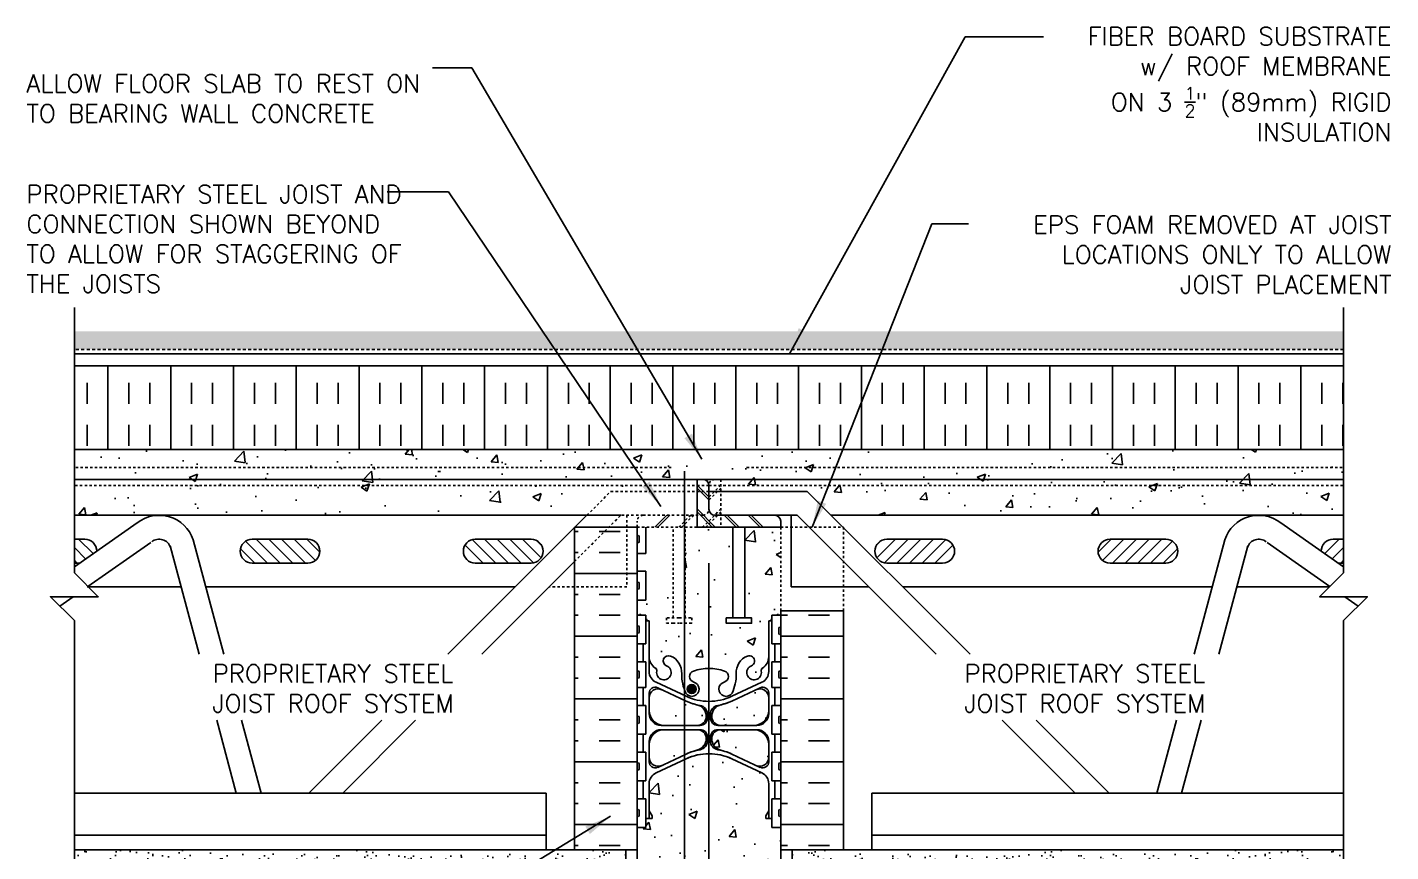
# Model space of a CAD drawing. Header units: inches. Extents: x 99.6 to 156.6, y 144 to 215.
# Drawn here: x 99.6 to 156.6, y 180.5 to 215 of the extents above; entities that cross this region are included whole.
import ezdxf

# ---------------------------------------------------------------- set-up
doc = ezdxf.new("R2010")
doc.units = ezdxf.units.IN
doc.header["$LTSCALE"] = 0.5
doc.header["$MEASUREMENT"] = 0
doc.linetypes.add('DASHED2', pattern=[0.375, 0.25, -0.125])
doc.linetypes.add('HIDDEN2', pattern=[0.1875, 0.125, -0.0625])
for name, color, linetype in [('HATCH', 12, 'Continuous'), ('Hidden2', 12, 'HIDDEN2'), ('line25', 2, 'Continuous'), ('LINE3', 3, 'Continuous'), ('LINE50', 5, 'Continuous'), ('LINE9', 9, 'Continuous'), ('TEXT', 4, 'Continuous')]:
    doc.layers.add(name, color=color, linetype=linetype)
doc.styles.add('DIM', font='romans.shx', dxfattribs={"width": 0.7})
doc.styles.add('ROMANS', font='romans.shx', dxfattribs={"height": 0.75})
doc.dimstyles.new('ext_12', dxfattribs={"dimscale": 12, "dimtxt": 0.075, "dimasz": 0.09375, "dimexe": 0.09375, "dimexo": 0.0625, "dimgap": 0.0625, "dimtad": 1, "dimdec": 1, "dimzin": 2, "dimdsep": 46, "dimlunit": 4, "dimtxsty": 'DIM', "dimcen": 0.09, "dimdle": 0.09375, "dimclrt": 4, "dimadec": 0, "dimazin": 0, "dimtfac": 1, "dimtdec": 1, "dimtmove": 2, "dimatfit": 3, "dimfxl": 1, "dimfrac": 2, "dimtolj": 1, "dimtzin": 0, "dimarcsym": 0})

msp = doc.modelspace()

# ---------------------------------------------------------------- hatches: boundary and pattern name
at = {"layer": 'HATCH'}
h = msp.add_hatch(dxfattribs=at)
h.set_pattern_fill('GRAVEL', color=256, style=0)
h.set_pattern_definition([(228.0128, (5.307626, 1), (-7.999998232, -9.000001342), [0.134536, -13.319088]), (184.9697, (5.217626, 0.9), (12.0000010515, 0.999991307), [0.230868, -22.855925]), (132.5104, (4.987626, 0.88), (9.999990718, -11.000008674), [0.162788, -16.116032]), (267.2737, (4.597626, 0.63), (0.999996018, 20.000000295), [0.210238, -20.813558]), (292.8337, (4.587626, 0.42), (-5.000009905, 11.999996412), [0.206155, -20.409373]), (357.2737, (4.667626, 0.23), (-20.000000295, 0.999996018), [0.210238, -20.813558]), (37.6942, (4.877626, 0.22), (-13.0000073456, -9.999990405), [0.278029, -27.524849]), (72.2553, (5.097626, 0.39), (7.0000107627, 21.999996231), [0.262488, -25.986321]), (121.4296, (5.177626, 0.64), (-8.000008234, 12.9999950365), [0.21095, -20.884073]), (175.2364, (5.067626, 0.82), (11.000000946, -0.999991533), [0.240832, -11.800763]), (222.3974, (4.827626, 0.84), (-12.000007351, -10.999992082), [0.311448, -30.833375]), (138.8141, (5.58763, 0.62), (-7.000002947, 5.999997313), [0.106301, -10.523844]), (171.4692, (5.507626, 0.69), (12.999998285, -2.00000791), [0.202237, -20.021511]), (225, (5.3076, 0.72), (-1e-16, -1.0000003), [0.141421, -1.272792]), (203.1986, (5.23763, 0.84), (4.99999973, 2.000001325), [0.076158, -7.539615]), (291.8014, (5.16763, 0.81), (-0.99999991, 3.00000027), [0.107703, -5.277462]), (30.9638, (5.20763, 0.71), (2.99999802, 2.00000248), [0.174929, -5.656023]), (161.5651, (5.35763, 0.8), (2.00000043, -0.9999984), [0.126491, -3.035787]), (16.3895, (4.587626, 0.81), (10.000002198, 2.99999271), [0.1772, -17.542845]), (70.3462, (4.757626, 0.86), (-3.999995247, -11.000002136), [0.148661, -14.717408]), (293.1986, (5.35763, 1), (-2.000001325, 4.99999973), [0.152315, -7.463458]), (343.6105, (5.417626, 0.86), (-10.000002198, 2.99999271), [0.1772, -17.542845]), (339.444, (4.58763, 0.19), (-5.000001845, 1.999995996), [0.17088, -8.373124]), (294.7751, (4.747626, 0.13), (-4.99999219, 11.000003422), [0.143178, -14.174643]), (66.8014, (5.36763, 0), (2.000001325, 4.99999973), [0.152315, -7.463458]), (17.354, (5.427626, 0.14), (-13.000002019, -3.999994502), [0.167631, -16.595424]), (69.444, (4.87763, 0), (-1.999995996, -5.000001845), [0.08544, -8.458564]), (101.3099, (5.30763, 0), (-0.99999763, 4.00000075), [0.05099, -5.048029]), (165.9638, (5.29763, 0.05), (3.00000055, -0.99999806), [0.206155, -3.91695]), (186.009, (5.097626, 0.1), (9.999999751, 0.999999317), [0.19105, -18.913923]), (303.6901, (5.20763, 0.62), (-1.00000133, 1.99999956), [0.144222, -3.461329]), (353.1572, (5.287626, 0.5), (16.9999993655, -2.000007998), [0.251794, -24.927563]), (60.9454, (5.53763, 0.47), (-4.000000027, -7.000000385), [0.102956, -10.192674]), (90, (5.5876, 0.56), (-1, 1), [0.06, -0.94]), (120.2564, (5.077626, 0.13), (3.999994887, -7.000002456), [0.138924, -13.75352]), (48.0128, (5.007626, 0.25), (7.999998232, 9.000001342), [0.269072, -13.184552]), (0, (5.1876, 0.45), (1, 1), [0.26, -0.74]), (325.3048, (5.447626, 0.45), (-9.999994259, 7.00000861), [0.158114, -15.653274]), (254.0546, (5.57763, 0.36), (-0.99999989, -4.00000013), [0.145602, -7.134508]), (207.646, (5.537626, 0.22), (-18.999995807, -10.000007713), [0.237065, -23.469474]), (175.4261, (5.327626, 0.11), (-13.000000558, 0.999994801), [0.250799, -24.829074])])
h.paths.add_polyline_path([(154.592, 202.262), (101.527, 202.262), (101.527, 201.512), (154.592, 201.512)])
h = msp.add_hatch(dxfattribs=at)
h.set_pattern_fill('INSUL', color=256, scale=7, angle=90, style=0)
h.set_pattern_definition([(90, (155.4283, 199.2324), (-2.625, 2e-16), []), (90, (154.5533, 199.2324), (-2.625, 2e-16), [0.875, -0.875]), (90, (153.6783, 199.2324), (-2.625, 2e-16), [0.875, -0.875])])
h.paths.add_polyline_path([(101.527, 200.825), (101.527, 197.325), (152.324, 197.325), (152.324, 200.825)])
h.paths.add_polyline_path([(154.592, 197.325), (154.592, 200.825), (152.333, 200.825), (152.333, 197.325)])
h = msp.add_hatch(dxfattribs=at)
h.set_pattern_fill('AR-CONC', color=256, scale=0.5)
h.paths.add_polyline_path([(154.592, 197.325), (101.527, 197.325), (101.527, 196.075), (128.309, 196.075), (128.559, 196.075), (154.592, 196.075)])
h.paths.add_polyline_path([(123.958, 195.575), (127.036, 195.575), (127.036, 195.825), (101.527, 195.825), (101.527, 194.575), (122.958, 194.575)])
h.paths.add_polyline_path([(127.036, 196.075), (101.527, 196.075), (101.527, 195.825), (127.036, 195.825)])
h.paths.add_polyline_path([(154.592, 195.825), (128.559, 195.825), (128.559, 195.575), (132.161, 195.575), (133.161, 194.575), (154.592, 194.575)])
h.paths.add_polyline_path([(154.592, 196.075), (128.559, 196.075), (128.559, 195.825), (154.592, 195.825)])
h = msp.add_hatch(dxfattribs=at)
h.set_pattern_fill('INSUL', color=256, scale=7, style=0)
h.set_pattern_definition([(0, (132.2183, 186.8881), (0, 2.625), []), (0, (132.2183, 187.7631), (0, 2.625), [0.875, -0.875]), (0, (132.2183, 188.6381), (0, 2.625), [0.875, -0.875])])
h.paths.add_polyline_path([(133.684, 190.575), (131.059, 190.575), (131.059, 180.575), (133.684, 180.575)])
h.paths.add_polyline_path([(122.434, 180.075), (122.872, 180.075), (122.872, 180.325), (124.372, 180.325), (124.372, 179.825), (125.059, 179.825), (125.059, 194.075), (122.434, 194.075)])
h = msp.add_hatch(dxfattribs=at)
h.set_pattern_fill('AR-CONC', color=256, scale=0.5)
h.paths.add_polyline_path([(129.059, 194.075), (127.559, 194.075), (127.059, 194.075), (127.059, 190.282), (127.338, 190.282), (127.338, 190.056), (126.809, 190.056), (126.54, 190.056), (126.281, 190.056), (126.281, 190.282), (126.559, 190.282), (126.559, 194.075), (125.424, 194.075), (125.424, 192.98), (125.059, 192.98), (125.059, 192.23), (125.424, 192.23), (125.424, 191.03), (125.059, 191.03), (125.059, 190.4), (125.137, 190.4, -0.549261), (125.232, 190.4), (125.424, 190.4), (125.424, 190.244, -0.327813), (125.459, 190.196), (125.459, 190.166), (125.559, 190.166), (125.559, 188.651, 0.258958), (125.818, 188.184, -0.31131), (125.875, 188.054, 2.127293), (126.288, 188.278, -1), (126.451, 188.687, -0.325306), (126.918, 187.944, 0.10488), (127.09, 187.133, 1.422913), (127.424, 187.6, -0.735593), (127.411, 188.058, -0.082755), (128.059, 188.166, -0.082755), (128.708, 188.058, -0.735593), (128.695, 187.6, 1.422913), (129.029, 187.133, 0.10488), (129.201, 187.944, -0.325306), (129.668, 188.687, -1), (129.831, 188.278, 2.127293), (130.244, 188.054, -0.31131), (130.3, 188.184, 0.258958), (130.559, 188.651), (130.559, 190.166), (130.659, 190.166), (130.659, 190.196, -0.327813), (130.694, 190.244), (130.694, 190.4), (130.887, 190.4, -0.549261), (130.982, 190.4), (131.059, 190.4), (131.059, 190.575), (131.059, 194.075), (129.559, 194.075), (129.559, 190.282), (129.838, 190.282), (129.838, 190.056), (129.578, 190.056), (129.309, 190.056), (128.781, 190.056), (128.781, 190.282), (129.059, 190.282)])
h = msp.add_hatch(dxfattribs=at)
h.set_pattern_fill('ANSI31', color=256, scale=3, style=0)
h.set_pattern_definition([(135, (110.4125, 192.8212), (0.265165, 0.265165), [])])
h.paths.add_polyline_path([(111.291, 192.575, 1), (111.291, 193.574), (108.959, 193.574, 1), (108.959, 192.575)])
h.paths.add_polyline_path([(118.29, 192.575), (120.622, 192.575, 1), (120.622, 193.574), (118.29, 193.574, 1)])
edge = h.paths.add_edge_path()
edge.add_line((101.527, 193.574), (101.527, 192.575))
edge.add_line((101.527, 192.575), (101.745, 192.575))
edge.add_line((101.745, 192.575), (102.459, 193.075))
edge.add_arc((101.96, 193.075), 0.5, 0.0492, 90)
edge.add_line((101.96, 193.574), (101.527, 193.574))
h = msp.add_hatch(dxfattribs=at)
h.set_pattern_fill('ANSI31', color=256, scale=3, style=0)
h.set_pattern_definition([(45, (145.7062, 192.8212), (-0.265165, 0.265165), [])])
h.paths.add_polyline_path([(147.16, 192.575, 1), (147.16, 193.574), (144.828, 193.574, 1), (144.828, 192.575)])
h.paths.add_polyline_path([(137.828, 193.574), (135.497, 193.574, 1), (135.497, 192.575), (137.828, 192.575, 1)])
edge = h.paths.add_edge_path()
edge.add_line((154.592, 192.575), (154.592, 193.574))
edge.add_line((154.592, 193.574), (154.159, 193.574))
edge.add_arc((154.159, 193.075), 0.5, 90, 179.9508)
edge.add_line((153.659, 193.075), (154.374, 192.575))
edge.add_line((154.374, 192.575), (154.592, 192.575))
h = msp.add_hatch(dxfattribs=at)
h.set_pattern_fill('AR-CONC', color=256, scale=0.5)
h.paths.add_polyline_path([(131.059, 163.914, 0.064398), (130.949, 163.98), (130.859, 163.98), (130.859, 164.021, -0.249069), (130.749, 164.228), (130.749, 164.296, -0.414214), (130.812, 164.358), (130.859, 164.358), (130.859, 164.428), (130.754, 164.428, 0.10046), (130.361, 164.371, -0.601435), (130.241, 164.476, 2.182095), (129.831, 164.263, -1), (129.668, 163.855, -0.24438), (129.219, 164.375, 0.053157), (129.053, 164.99, 0.223253), (128.853, 165.154), (128.833, 165.159, 0.955472), (128.695, 164.565, -0.735593), (128.708, 164.107, -0.082755), (128.059, 163.999, -0.082755), (127.411, 164.107, -0.735593), (127.424, 164.565, 0.955472), (127.285, 165.159), (127.266, 165.154, 0.223253), (127.065, 164.99, 0.053157), (126.899, 164.375, -0.24438), (126.451, 163.855, -1), (126.288, 164.263, 2.182095), (125.878, 164.476, -0.601435), (125.758, 164.371, 0.10046), (125.364, 164.428), (125.259, 164.428), (125.259, 164.358), (125.307, 164.358, -0.414214), (125.369, 164.296), (125.369, 164.228, -0.249069), (125.259, 164.021), (125.259, 163.98), (125.169, 163.98, 0.064398), (125.059, 163.914), (125.059, 161.825), (127.059, 161.825), (128.059, 162.825), (128.059, 161.825), (128.059, 160.825), (129.059, 161.825), (131.059, 161.825)])
h.paths.add_polyline_path([(131.059, 173.606, 0.064398), (130.949, 173.672), (130.859, 173.672), (130.859, 173.714, -0.249069), (130.749, 173.921), (130.749, 173.988, -0.414214), (130.812, 174.051), (130.859, 174.051), (130.859, 174.121), (130.754, 174.121, -0.188973), (130.598, 174.216, 0.196323), (130.149, 174.562), (128.827, 174.852, 0.057795), (128.059, 174.941, 0.057795), (127.291, 174.852), (125.969, 174.562, 0.196323), (125.52, 174.216, -0.188973), (125.364, 174.121), (125.259, 174.121), (125.259, 174.051), (125.307, 174.051, -0.414214), (125.369, 173.988), (125.369, 173.921, -0.249069), (125.259, 173.714), (125.259, 173.672), (125.169, 173.672, 0.064398), (125.059, 173.606), (125.059, 168.043, 0.064398), (125.169, 167.977), (125.259, 167.977), (125.259, 167.936, -0.249069), (125.369, 167.728), (125.369, 167.661, -0.414214), (125.307, 167.598), (125.259, 167.598), (125.259, 167.528), (125.364, 167.528, -0.188973), (125.52, 167.434, 0.196323), (125.969, 167.087), (127.291, 166.797, 0.057795), (128.059, 166.708, 0.057795), (128.827, 166.797), (130.149, 167.087, 0.196323), (130.598, 167.434, -0.188973), (130.754, 167.528), (130.859, 167.528), (130.859, 167.598), (130.812, 167.598, -0.414214), (130.749, 167.661), (130.749, 167.728, -0.249069), (130.859, 167.936), (130.859, 167.977), (130.949, 167.977, 0.064398), (131.059, 168.043)])
h.paths.add_polyline_path([(131.059, 179.825), (131.059, 181.52), (130.694, 181.52), (130.694, 181.895), (130.439, 181.895), (130.439, 182.007), (130.559, 182.207), (130.559, 183.348, 0.291097), (130.271, 183.801), (129.013, 184.389, 0.093369), (128.206, 184.597, 0.016332), (128.059, 184.602, 0.109869), (127.106, 184.389), (125.847, 183.801, 0.291097), (125.559, 183.348), (125.559, 182.207), (125.679, 182.007), (125.679, 181.895), (125.424, 181.895), (125.424, 181.52), (125.059, 181.52), (125.059, 179.825), (125.059, 177.736, 0.064398), (125.169, 177.67), (125.259, 177.67), (125.259, 177.628, -0.249069), (125.369, 177.421), (125.369, 177.353, -0.414214), (125.307, 177.291), (125.259, 177.291), (125.259, 177.221), (125.364, 177.221, 0.10046), (125.758, 177.278, -0.601435), (125.878, 177.173, 2.182095), (126.288, 177.386, -1), (126.451, 177.794, -0.24438), (126.899, 177.274, 0.053157), (127.065, 176.66, 0.223253), (127.266, 176.495), (127.285, 176.49, 0.955472), (127.424, 177.084, -0.735593), (127.411, 177.542, -0.082755), (128.059, 177.65, -0.082755), (128.708, 177.542, -0.735593), (128.695, 177.084, 0.955472), (128.833, 176.49), (128.853, 176.495, 0.223253), (129.053, 176.66, 0.053157), (129.219, 177.274, -0.24438), (129.668, 177.794, -1), (129.831, 177.386, 2.182095), (130.241, 177.173, -0.601435), (130.361, 177.278, 0.10046), (130.754, 177.221), (130.859, 177.221), (130.859, 177.291), (130.812, 177.291, -0.414214), (130.749, 177.353), (130.749, 177.421, -0.249069), (130.859, 177.628), (130.859, 177.67), (130.949, 177.67, 0.064398), (131.059, 177.736)])
h.paths.add_polyline_path([(127.944, 185.232, 0.413582), (127.569, 185.606), (126.184, 185.606, 0.414214), (125.559, 184.981), (125.559, 184.454, 0.549071), (126.093, 184.114), (127.106, 184.588, -0.053094), (127.556, 184.743, 0.350119)])
h.paths.add_polyline_path([(127.556, 186.648, -0.053094), (127.106, 186.803), (126.093, 187.277, 0.549071), (125.559, 186.938), (125.559, 186.411, 0.414214), (126.184, 185.786), (127.569, 185.786, 0.085652), (127.695, 185.808, 0.316711), (127.944, 186.16, 0.350119)])
h.paths.add_polyline_path([(130.559, 186.411), (130.559, 186.938, 0.549071), (130.025, 187.277), (129.013, 186.803, -0.053094), (128.563, 186.648, 0.350119), (128.174, 186.16, 0.413582), (128.549, 185.786), (129.934, 185.786, 0.414214)])
h.paths.add_polyline_path([(129.934, 185.606), (128.549, 185.606, 0.117525), (128.38, 185.566, 0.282333), (128.174, 185.232, 0.350119), (128.563, 184.743, -0.053094), (129.013, 184.588), (130.025, 184.114, 0.549071), (130.559, 184.454), (130.559, 184.981, 0.414214)])
h = msp.add_hatch(dxfattribs=at)
h.set_pattern_fill('AR-SAND', color=256, scale=0.5, style=0)
h.set_pattern_definition([(142.5, (115.0889, 180.32085), (0.031497, 0.963412), [0, -0.76, 0, -0.85, 0, -0.8125]), (172.5, (115.0889, 180.3208), (-0.88489, 1.41107), [0, -0.41, 0, -0.685, 0, -0.2625]), (212.5, (115.7039, 180.32085), (-1.55707, 0.00283), [0, -0.25, 0, -0.9, 0, -1.175]), (222.5, (115.7039, 180.3208), (-1.50306, 0.43884), [0, -0.125, 0, -0.59, 0, -0.675])])
h.paths.add_polyline_path([(122.434, 177.289), (121.934, 176.341), (121.934, 180.075), (122.434, 180.075)])
h.paths.add_polyline_path([(122.434, 161.825), (121.934, 161.825), (121.934, 176.341), (122.434, 177.289)])
h.paths.add_polyline_path([(101.527, 180.575), (101.527, 180.075), (124.581, 180.075), (124.581, 180.575)])
h = msp.add_hatch(dxfattribs=at)
h.set_pattern_fill('AR-SAND', color=256, scale=0.5, style=0)
h.set_pattern_definition([(37.5, (141.0298, 180.32085), (-0.031497, 0.963412), [0, -0.76, 0, -0.85, 0, -0.8125]), (7.5, (141.0298, 180.3208), (0.88489, 1.41107), [0, -0.41, 0, -0.685, 0, -0.2625]), (327.5, (140.4148, 180.32085), (1.55707, 0.00283), [0, -0.25, 0, -0.9, 0, -1.175]), (317.5, (140.4148, 180.3208), (1.50306, 0.43884), [0, -0.125, 0, -0.59, 0, -0.675])])
h.paths.add_polyline_path([(133.684, 177.289), (134.184, 176.341), (134.184, 180.075), (133.684, 180.075)])
h.paths.add_polyline_path([(133.684, 161.825), (134.184, 161.825), (134.184, 176.341), (133.684, 177.289)])
h.paths.add_polyline_path([(154.592, 180.075), (154.592, 180.575), (131.538, 180.575), (131.538, 180.075)])
at = {"layer": 'LINE3'}
h = msp.add_hatch(color=256, dxfattribs=at)
h.paths.add_polyline_path([(127.525, 187.34, 0.831395), (127.157, 187.34)])
h.paths.add_polyline_path([(127.528, 187.306, 0.045935), (127.525, 187.34), (127.157, 187.34, 0.045935), (127.153, 187.306, 1)])

# ---------------------------------------------------------------- linework, layer by layer
at = {"layer": 'HATCH'}
for p, q in [((127.559, 195.839), (128.059, 195.339)), ((127.559, 195.714), (128.059, 195.214)), ((126.295, 194.575), (125.795, 194.075)), ((126.42, 194.575), (125.92, 194.075)), ((127.559, 194.839), (128.323, 194.075)), ((127.559, 194.714), (128.198, 194.075)), ((128.698, 194.575), (129.198, 194.075)), ((128.823, 194.575), (129.323, 194.075)), ((129.698, 194.575), (130.198, 194.075)), ((129.823, 194.575), (130.323, 194.075))]:
    msp.add_line(p, q, dxfattribs=at)
at = {"layer": 'Hidden2', "linetype": 'HIDDEN2'}
for p, q in [((126.484, 196.575), (101.527, 196.575)), ((129.635, 196.575), (154.592, 196.575)), ((128.059, 195.825), (101.527, 195.825)), ((128.059, 195.825), (154.592, 195.825))]:
    msp.add_line(p, q, dxfattribs=at)
at = {"layer": 'Hidden2'}
for p, q in [((122.958, 194.575), (123.958, 195.575)), ((123.958, 195.575), (128.059, 195.575)), ((128.559, 195.839), (128.059, 195.339)), ((128.059, 195.825), (128.059, 194.825)), ((128.559, 195.714), (128.059, 195.214)), ((128.559, 196.075), (128.309, 196.075)), ((128.559, 196.075), (128.559, 194.075)), ((122.434, 192.637), (124.372, 194.575)), ((125.309, 194.575), (124.372, 194.575)), ((124.622, 194.575), (124.622, 191.575)), ((127.809, 194.575), (125.309, 194.575)), ((127.295, 194.575), (126.795, 194.075)), ((127.42, 194.575), (126.92, 194.075)), ((128.559, 194.839), (127.795, 194.075)), ((128.559, 194.714), (127.92, 194.075)), ((125.059, 194.075), (125.059, 194.325)), ((128.559, 194.075), (125.059, 194.075)), ((126.559, 190.282), (126.559, 194.075)), ((127.059, 190.282), (127.059, 194.075)), ((131.059, 190.575), (131.059, 194.075)), ((131.059, 194.075), (133.684, 194.075)), ((133.684, 194.075), (133.684, 190.575)), ((124.622, 191.575), (121.372, 191.575))]:
    msp.add_line(p, q, dxfattribs=at)
for points in [[(126.809, 190.282), (126.281, 190.282), (126.281, 190.056), (126.54, 190.056)], [(126.54, 190.056), (126.809, 190.056)], [(126.809, 190.282), (127.338, 190.282), (127.338, 190.056), (126.809, 190.056)]]:
    msp.add_lwpolyline(points, dxfattribs=at)
for centre, start, end in [((128.309, 195.825), 90, 180), ((125.309, 194.325), 90, 180), ((127.809, 194.825), 270, 0)]:
    msp.add_arc(centre, 0.25, start, end, dxfattribs=at)
at = {"layer": 'line25'}
for p, q in [((101.527, 197.325), (154.592, 197.325)), ((152.324, 197.325), (133.684, 197.325)), ((127.559, 196.075), (127.559, 194.075)), ((127.559, 196.075), (127.809, 196.075)), ((128.059, 195.825), (128.059, 194.825)), ((128.309, 194.575), (130.809, 194.575)), ((125.059, 194.075), (122.434, 194.075)), ((125.059, 194.075), (125.059, 179.825)), ((125.424, 192.98), (125.424, 194.075)), ((127.559, 194.075), (131.059, 194.075)), ((129.059, 190.282), (129.059, 194.075)), ((129.559, 190.282), (129.559, 194.075)), ((131.059, 194.075), (131.059, 194.325)), ((125.059, 192.98), (125.424, 192.98)), ((125.059, 192.23), (125.424, 192.23)), ((125.424, 191.03), (125.424, 192.23)), ((125.059, 191.03), (125.424, 191.03)), ((125.059, 190.4), (125.424, 190.4)), ((125.424, 189.2), (125.424, 190.4)), ((131.059, 190.4), (130.694, 190.4)), ((130.694, 190.4), (130.694, 189.2)), ((131.059, 190.575), (131.059, 179.825)), ((133.684, 190.575), (131.059, 190.575)), ((125.059, 189.2), (125.424, 189.2)), ((131.059, 189.2), (130.694, 189.2)), ((125.059, 188.45), (125.424, 188.45)), ((125.424, 187.37), (125.424, 188.45)), ((131.059, 188.45), (130.694, 188.45)), ((130.694, 187.37), (130.694, 188.45)), ((125.059, 187.37), (125.424, 187.37)), ((131.059, 187.37), (130.694, 187.37)), ((125.059, 186.62), (125.424, 186.62)), ((125.424, 186.62), (125.424, 185.42)), ((131.059, 186.62), (130.694, 186.62)), ((130.694, 186.62), (130.694, 185.42)), ((125.059, 185.42), (125.424, 185.42)), ((131.059, 185.42), (130.694, 185.42)), ((125.059, 184.67), (125.424, 184.67)), ((125.424, 184.67), (125.424, 183.47)), ((130.694, 184.67), (130.694, 183.47)), ((131.059, 184.67), (130.694, 184.67)), ((125.059, 183.47), (125.424, 183.47)), ((131.059, 183.47), (130.694, 183.47)), ((125.059, 182.72), (125.424, 182.72)), ((125.424, 182.72), (125.424, 181.52)), ((131.059, 182.72), (130.694, 182.72)), ((130.694, 182.72), (130.694, 181.52)), ((125.059, 181.52), (125.424, 181.52)), ((131.059, 181.52), (130.694, 181.52)), ((124.581, 180.575), (124.581, 180.075)), ((131.538, 180.575), (131.538, 180.075))]:
    msp.add_line(p, q, dxfattribs=at)
for points in [[(154.592, 200.825), (101.527, 200.825)], [(129.309, 190.282), (128.781, 190.282), (128.781, 190.056), (129.309, 190.056)], [(129.309, 190.282), (129.838, 190.282), (129.838, 190.056), (129.578, 190.056)], [(129.578, 190.056), (129.309, 190.056)]]:
    msp.add_lwpolyline(points, dxfattribs=at)
for centre, start, end in [((127.809, 195.825), 0, 90), ((128.309, 194.825), 180, 270), ((130.809, 194.325), 0, 90)]:
    msp.add_arc(centre, 0.25, start, end, dxfattribs=at)
at = {"layer": 'LINE3'}
for p, q in [((127.036, 196.422), (127.036, 169.585)), ((128.059, 192.575), (128.059, 162.825))]:
    msp.add_line(p, q, dxfattribs=at)
msp.add_circle((127.341, 187.306), 0.188, dxfattribs=at)
at = {"layer": 'LINE50', "color": 9, "linetype": 'DASHED2'}
msp.add_line((154.592, 201.512), (101.527, 201.512), dxfattribs=at)
at = {"layer": 'LINE50'}
for p, q in [((122.434, 180.575), (122.434, 194.075)), ((133.684, 180.575), (133.684, 190.575))]:
    msp.add_line(p, q, dxfattribs=at)
at = {"layer": 'LINE9'}
for p, q in [((128.309, 196.075), (101.527, 196.075)), ((127.809, 196.075), (154.592, 196.075)), ((132.161, 195.575), (128.059, 195.575)), ((132.161, 195.575), (138.973, 188.762)), ((122.958, 194.575), (101.527, 194.575)), ((106.218, 194.575), (104.718, 194.575)), ((122.958, 194.575), (117.145, 188.762)), ((122.958, 194.575), (124.372, 194.575)), ((130.809, 194.575), (131.747, 194.575)), ((131.497, 194.575), (131.497, 191.575)), ((131.747, 194.575), (137.559, 188.762)), ((133.161, 194.575), (154.592, 194.575)), ((149.901, 194.575), (151.401, 194.575)), ((104.153, 194.261), (101.527, 192.422)), ((151.966, 194.261), (154.592, 192.422)), ((101.527, 193.574), (101.96, 193.574)), ((104.727, 193.442), (102.096, 191.6)), ((106.74, 188.762), (105.526, 193.293)), ((107.775, 188.762), (106.492, 193.551)), ((108.959, 193.574), (111.291, 193.574)), ((118.29, 193.574), (120.622, 193.574)), ((125.059, 193.69), (125.059, 193.47)), ((125.059, 193.635), (125.059, 193.635)), ((125.059, 193.525), (125.059, 193.525)), ((125.099, 193.73), (125.099, 193.73)), ((125.099, 193.43), (125.099, 193.43)), ((125.139, 193.69), (125.139, 193.47)), ((137.828, 193.574), (135.497, 193.574)), ((147.16, 193.574), (144.828, 193.574)), ((148.344, 188.762), (149.627, 193.551)), ((149.379, 188.762), (150.593, 193.293)), ((151.392, 193.442), (154.023, 191.6)), ((154.592, 193.574), (154.159, 193.574)), ((101.745, 192.575), (101.527, 192.575)), ((111.291, 192.575), (108.959, 192.575)), ((120.622, 192.575), (118.29, 192.575)), ((122.434, 192.637), (118.56, 188.762)), ((135.497, 192.575), (137.828, 192.575)), ((144.828, 192.575), (147.16, 192.575)), ((154.374, 192.575), (154.592, 192.575)), ((105.986, 191.575), (102.06, 191.575)), ((119.958, 191.575), (107.022, 191.575)), ((125.059, 191.74), (125.059, 191.52)), ((125.059, 191.685), (125.059, 191.685)), ((125.059, 191.575), (125.059, 191.575)), ((125.099, 191.78), (125.099, 191.78)), ((125.139, 191.74), (125.139, 191.52)), ((131.497, 191.575), (134.747, 191.575)), ((136.161, 191.575), (149.097, 191.575)), ((150.132, 191.575), (153.997, 191.575)), ((101.481, 191.169), (100.92, 190.776)), ((125.099, 191.48), (125.099, 191.48)), ((154.638, 191.169), (155.199, 190.776)), ((125.059, 189.91), (125.059, 189.69)), ((125.059, 189.855), (125.059, 189.855)), ((125.099, 189.95), (125.099, 189.95)), ((125.139, 189.91), (125.139, 189.69)), ((125.459, 190.196), (125.459, 190.166)), ((125.459, 190.196), (125.459, 190.196)), ((125.459, 190.166), (125.559, 190.166)), ((125.559, 188.044), (125.559, 190.166)), ((130.559, 188.044), (130.559, 190.166)), ((130.659, 190.166), (130.559, 190.166)), ((130.659, 190.196), (130.659, 190.166)), ((130.659, 190.196), (130.659, 190.196)), ((130.979, 189.85), (130.979, 189.63)), ((131.019, 189.89), (131.019, 189.89)), ((131.059, 189.85), (131.059, 189.63)), ((125.059, 189.745), (125.059, 189.745)), ((125.099, 189.65), (125.099, 189.65)), ((131.019, 189.59), (131.019, 189.59)), ((131.059, 189.795), (131.059, 189.795)), ((131.059, 189.685), (131.059, 189.685)), ((130.809, 189.2), (130.809, 188.45)), ((125.059, 188.02), (125.059, 187.8)), ((125.059, 187.965), (125.059, 187.965)), ((125.059, 187.855), (125.059, 187.855)), ((125.099, 188.06), (125.099, 188.06)), ((125.099, 187.76), (125.099, 187.76)), ((125.139, 188.02), (125.139, 187.8)), ((127.106, 187.002), (125.847, 187.591)), ((127.106, 187.002), (125.847, 187.591)), ((129.013, 187.002), (130.271, 187.591)), ((129.013, 187.002), (130.271, 187.591)), ((130.979, 188.02), (130.979, 187.8)), ((131.019, 188.06), (131.019, 188.06)), ((131.019, 187.76), (131.019, 187.76)), ((131.059, 188.02), (131.059, 187.8)), ((131.059, 187.965), (131.059, 187.965)), ((131.059, 187.855), (131.059, 187.855)), ((125.559, 186.286), (125.559, 187.134)), ((127.106, 186.803), (125.915, 187.36)), ((127.106, 186.803), (125.915, 187.36)), ((129.013, 186.803), (130.203, 187.36)), ((129.013, 186.803), (130.203, 187.36)), ((130.559, 186.286), (130.559, 187.134)), ((130.809, 187.37), (130.809, 186.62)), ((108.297, 182.95), (107.48, 185.999)), ((109.333, 182.95), (108.516, 185.999)), ((114.382, 185.999), (111.333, 182.95)), ((115.796, 185.999), (112.747, 182.95)), ((125.059, 186.13), (125.059, 185.91)), ((125.059, 186.075), (125.059, 186.075)), ((125.059, 185.965), (125.059, 185.965)), ((125.099, 186.17), (125.099, 186.17)), ((125.099, 185.87), (125.099, 185.87)), ((125.139, 186.13), (125.139, 185.91)), ((127.944, 186.161), (127.944, 186.161)), ((127.999, 186.253), (127.999, 186.098)), ((128.119, 186.253), (128.119, 186.098)), ((128.174, 186.161), (128.174, 186.161)), ((130.979, 186.13), (130.979, 185.91)), ((131.019, 186.17), (131.019, 186.17)), ((131.019, 185.87), (131.019, 185.87)), ((131.059, 186.13), (131.059, 185.91)), ((131.059, 186.075), (131.059, 186.075)), ((131.059, 185.965), (131.059, 185.965)), ((140.322, 185.999), (143.372, 182.95)), ((141.737, 185.999), (144.786, 182.95)), ((146.786, 182.95), (147.603, 185.999)), ((147.821, 182.95), (148.638, 185.999)), ((126.059, 185.786), (127.687, 185.786)), ((126.059, 185.786), (127.569, 185.786)), ((126.059, 185.606), (127.687, 185.606)), ((126.059, 185.606), (127.569, 185.606)), ((127.999, 185.293), (127.999, 185.139)), ((128.119, 185.293), (128.119, 185.139)), ((130.059, 185.786), (128.432, 185.786)), ((130.059, 185.606), (128.432, 185.606)), ((130.059, 185.786), (128.549, 185.786)), ((130.059, 185.606), (128.549, 185.606)), ((130.809, 185.42), (130.809, 184.67)), ((125.559, 184.258), (125.559, 185.106)), ((130.559, 184.258), (130.559, 185.106)), ((125.059, 184.18), (125.059, 183.96)), ((125.099, 184.22), (125.099, 184.22)), ((125.139, 184.18), (125.139, 183.96)), ((127.106, 184.389), (125.847, 183.801)), ((127.106, 184.389), (125.847, 183.801)), ((127.106, 184.588), (125.915, 184.031)), ((127.106, 184.588), (125.915, 184.031)), ((129.013, 184.588), (130.203, 184.031)), ((129.013, 184.588), (130.203, 184.031)), ((129.013, 184.389), (130.271, 183.801)), ((129.013, 184.389), (130.271, 183.801)), ((130.979, 184.18), (130.979, 183.96)), ((131.019, 184.22), (131.019, 184.22)), ((131.059, 184.18), (131.059, 183.96)), ((125.059, 184.125), (125.059, 184.125)), ((125.059, 184.015), (125.059, 184.015)), ((125.099, 183.92), (125.099, 183.92)), ((131.019, 183.92), (131.019, 183.92)), ((131.059, 184.125), (131.059, 184.125)), ((131.059, 184.015), (131.059, 184.015)), ((125.559, 181.895), (125.559, 183.348)), ((130.559, 181.895), (130.559, 183.348)), ((130.809, 183.47), (130.809, 182.72)), ((121.247, 182.95), (101.527, 182.95)), ((121.247, 180.575), (121.247, 182.95)), ((134.872, 182.95), (154.592, 182.95)), ((134.872, 180.575), (134.872, 182.95)), ((125.059, 182.23), (125.059, 182.01)), ((125.059, 182.175), (125.059, 182.175)), ((125.059, 182.065), (125.059, 182.065)), ((125.099, 182.27), (125.099, 182.27)), ((125.099, 181.97), (125.099, 181.97)), ((125.139, 182.23), (125.139, 182.01)), ((125.679, 181.895), (125.424, 181.895)), ((125.679, 182.007), (125.559, 182.207)), ((125.679, 181.895), (125.679, 182.007)), ((130.439, 182.007), (130.559, 182.207)), ((130.439, 181.895), (130.439, 182.007)), ((130.439, 181.895), (130.694, 181.895)), ((130.979, 182.23), (130.979, 182.01)), ((131.019, 182.27), (131.019, 182.27)), ((131.019, 181.97), (131.019, 181.97)), ((131.059, 182.23), (131.059, 182.01)), ((131.059, 182.175), (131.059, 182.175)), ((131.059, 182.065), (131.059, 182.065)), ((121.247, 181.2), (101.527, 181.2)), ((134.872, 181.2), (154.592, 181.2)), ((125.059, 180.575), (101.527, 180.575)), ((131.059, 180.575), (154.592, 180.575))]:
    msp.add_line(p, q, dxfattribs=at)
for points in [[(101.527, 203.263), (101.527, 192.169), (102.527, 191.169), (100.527, 191.169), (101.527, 190.169), (101.527, 179.075)], [(154.592, 203.263), (154.592, 192.169), (153.592, 191.169), (155.592, 191.169), (154.592, 190.169), (154.592, 179.075)], [(154.592, 201.325), (101.527, 201.325)], [(125.309, 188.45), (125.309, 189.2)], [(125.309, 186.62), (125.309, 187.37)], [(125.309, 184.67), (125.309, 185.42)], [(125.309, 182.72), (125.309, 183.47)]]:
    msp.add_lwpolyline(points, dxfattribs=at)
for points in [[(126.918, 187.944, 0.325312), (126.451, 188.687)], [(129.201, 187.944, -0.325312), (129.668, 188.687)]]:
    msp.add_lwpolyline(points, format="xyb", dxfattribs=at)
for centre, radius, start, end in [((105.07, 193.074), 1.5, 18.5652, 127.6781), ((151.049, 193.074), 1.5, 52.3219, 161.4348), ((101.96, 193.075), 0.5, 0.0492, 90), ((105.07, 193.074), 0.5, 18.5652, 127.6781), ((108.959, 193.075), 0.5, 90, 270), ((111.291, 193.075), 0.5, 270, 90), ((118.29, 193.075), 0.5, 90, 270), ((120.622, 193.075), 0.5, 270, 90), ((125.099, 193.69), 0.04, 90, 180), ((125.099, 193.47), 0.04, 180, 270), ((125.099, 193.69), 0.04, 0, 90), ((125.099, 193.47), 0.04, 270, 0), ((135.497, 193.075), 0.5, 90, 270), ((137.828, 193.075), 0.5, 270, 90), ((144.828, 193.075), 0.5, 90, 270), ((147.16, 193.075), 0.5, 270, 90), ((151.049, 193.074), 0.5, 52.3219, 161.4348), ((154.159, 193.075), 0.5, 90, 179.9508), ((125.099, 191.74), 0.04, 90, 180), ((125.099, 191.74), 0.04, 0, 90), ((125.099, 191.52), 0.04, 180, 270), ((125.099, 191.52), 0.04, 270, 0), ((125.184, 190.369), 0.0567, 32.4434, 147.5566), ((130.934, 190.369), 0.0567, 32.4434, 147.5566), ((125.099, 189.91), 0.04, 90, 180), ((125.099, 189.91), 0.04, 0, 90), ((125.409, 190.196), 0.05, 0, 72.5993), ((130.709, 190.196), 0.05, 107.4007, 180), ((131.019, 189.85), 0.04, 90, 180), ((131.019, 189.85), 0.04, 360, 90), ((125.099, 189.69), 0.04, 180, 270), ((125.099, 189.69), 0.04, 270, 0), ((131.019, 189.63), 0.04, 180, 270), ((131.019, 189.63), 0.04, 270, 0), ((126.369, 188.482), 0.22, 68.1963, 248.1963), ((129.749, 188.482), 0.22, 291.8037, 111.8037), ((126.109, 188.651), 0.55, 180, 238.0732), ((125.752, 188.078), 0.125, 348.9056, 58.0732), ((126.174, 187.995), 0.305, 168.9056, 68.1963), ((128.059, 186.166), 2, 90, 108.923), ((128.059, 186.166), 2, 71.077, 90), ((129.944, 187.995), 0.305, 111.8037, 11.0944), ((130.366, 188.078), 0.125, 121.9268, 191.0944), ((130.009, 188.651), 0.55, 301.9268, 0), ((125.099, 188.02), 0.04, 90, 180), ((125.099, 187.8), 0.04, 180, 270), ((125.099, 188.02), 0.04, 0, 90), ((125.099, 187.8), 0.04, 270, 0), ((126.059, 188.044), 0.5, 180, 244.9204), ((128.918, 187.945), 2, 180.0146, 203.9638), ((127.341, 187.306), 0.305, 214.6703, 74.2747), ((127.489, 187.831), 0.24, 108.923, 254.2747), ((128.778, 187.306), 0.305, 105.7253, 325.3297), ((128.63, 187.831), 0.24, 285.7253, 71.077), ((127.201, 187.945), 2, 336.0362, 359.9854), ((130.059, 188.044), 0.5, 295.0796, 0), ((131.019, 188.02), 0.04, 90, 180), ((131.019, 187.8), 0.04, 180, 270), ((131.019, 188.02), 0.04, 360, 90), ((131.019, 187.8), 0.04, 270, 0), ((125.809, 187.134), 0.25, 64.9204, 180), ((125.934, 186.938), 0.375, 64.9204, 180), ((125.934, 186.938), 0.375, 64.9204, 180), ((128.059, 189.04), 2.25, 244.9204, 270), ((128.059, 189.04), 2.25, 270, 295.0796), ((130.184, 186.938), 0.375, 0, 115.0796), ((130.184, 186.938), 0.375, 0, 115.0796), ((130.309, 187.134), 0.25, 0, 115.0796), ((126.184, 186.411), 0.625, 180, 270), ((126.184, 186.411), 0.625, 180, 270), ((128.059, 188.841), 2.25, 244.9204, 260.4613), ((128.059, 188.841), 2.25, 244.9204, 256.7462), ((127.444, 186.161), 0.5, 0, 77.0773), ((127.624, 186.253), 0.375, 360, 80.4613), ((128.494, 186.253), 0.375, 99.5387, 180), ((128.674, 186.161), 0.5, 102.9227, 180), ((128.059, 188.841), 2.25, 279.5387, 295.0796), ((128.059, 188.841), 2.25, 283.2538, 295.0796), ((129.934, 186.411), 0.625, 270, 0), ((129.934, 186.411), 0.625, 270, 0), ((125.099, 186.13), 0.04, 90, 180), ((125.099, 185.91), 0.04, 180, 270), ((125.099, 186.13), 0.04, 0, 90), ((125.099, 185.91), 0.04, 270, 0), ((126.059, 186.286), 0.5, 180, 270), ((126.059, 186.286), 0.5, 180, 270), ((127.569, 186.161), 0.375, 270, 0), ((127.687, 186.098), 0.312, 270, 0), ((128.432, 186.098), 0.312, 180, 270), ((128.549, 186.161), 0.375, 180, 270), ((130.059, 186.286), 0.5, 270, 0), ((130.059, 186.286), 0.5, 270, 0), ((131.019, 186.13), 0.04, 90, 180), ((131.019, 185.91), 0.04, 180, 270), ((131.019, 186.13), 0.04, 360, 90), ((131.019, 185.91), 0.04, 270, 0), ((126.184, 184.981), 0.625, 90, 180), ((126.059, 185.106), 0.5, 90, 180), ((126.184, 184.981), 0.625, 90, 180), ((126.059, 185.106), 0.5, 90, 180), ((127.569, 186.161), 0.375, 270, 289.5821), ((127.569, 185.231), 0.375, 0, 90), ((127.569, 185.231), 0.375, 63.1882, 90), ((127.687, 185.293), 0.312, 0, 90), ((128.432, 185.293), 0.312, 90, 180), ((128.549, 185.231), 0.375, 90, 180), ((128.549, 185.231), 0.375, 90, 116.8118), ((128.549, 186.161), 0.375, 250.4179, 270), ((129.934, 184.981), 0.625, 360, 90), ((129.934, 184.981), 0.625, 360, 90), ((130.059, 185.106), 0.5, 0, 90), ((130.059, 185.106), 0.5, 0, 90), ((128.059, 182.55), 2.25, 99.5387, 115.0796), ((128.059, 182.55), 2.25, 102.9227, 115.0796), ((127.444, 185.231), 0.5, 282.9227, 0), ((127.444, 185.231), 0.5, 282.9227, 324.4006), ((127.624, 185.139), 0.375, 279.5387, 0), ((128.494, 185.139), 0.375, 180, 260.4613), ((128.674, 185.231), 0.5, 180, 257.0773), ((128.674, 185.231), 0.5, 215.5994, 257.0773), ((128.059, 182.55), 2.25, 64.9204, 80.4613), ((128.059, 182.55), 2.25, 64.9204, 77.0773), ((125.099, 184.18), 0.04, 90, 180), ((125.099, 184.18), 0.04, 0, 90), ((125.934, 184.454), 0.375, 180, 295.0796), ((125.934, 184.454), 0.375, 180, 295.0796), ((125.809, 184.258), 0.25, 180, 295.0796), ((128.059, 182.352), 2.25, 90, 115.0796), ((128.059, 182.352), 2.25, 93.7428, 115.0796), ((128.059, 182.352), 2.25, 64.9204, 90), ((128.059, 182.352), 2.25, 64.9204, 86.2572), ((130.184, 184.454), 0.375, 244.9204, 360), ((130.184, 184.454), 0.375, 244.9204, 360), ((130.309, 184.258), 0.25, 244.9204, 0), ((131.019, 184.18), 0.04, 90, 180), ((131.019, 184.18), 0.04, 360, 90), ((125.099, 183.96), 0.04, 180, 270), ((125.099, 183.96), 0.04, 270, 0), ((126.059, 183.348), 0.5, 115.0796, 180), ((130.059, 183.348), 0.5, 0, 64.9204), ((131.019, 183.96), 0.04, 180, 270), ((131.019, 183.96), 0.04, 270, 0), ((125.099, 182.23), 0.04, 90, 180), ((125.099, 182.01), 0.04, 180, 270), ((125.099, 182.23), 0.04, 0, 90), ((125.099, 182.01), 0.04, 270, 0), ((131.019, 182.23), 0.04, 90, 180), ((131.019, 182.01), 0.04, 180, 270), ((131.019, 182.23), 0.04, 360, 90), ((131.019, 182.01), 0.04, 270, 0)]:
    msp.add_arc(centre, radius, start, end, dxfattribs=at)

# ---------------------------------------------------------------- texts
at = {"layer": 'TEXT', "char_height": 0.75, "style": 'ROMANS'}
for s, insert, width, attachment_point in [('\\A1;FIBER BOARD SUBSTRATE\\Pw/ ROOF MEMBRANE \\PON 3 {\\H0.7x;\\S1/2;}" (89mm) RIGID \\PINSULATION', (156.592, 214.987), 26.1134, 3), ('ALLOW FLOOR SLAB TO REST ON TO BEARING WALL CONCRETE', (99.527, 212.008), 18.08617, 4), ('\\A1;PROPRIETARY STEEL JOIST AND CONNECTION SHOWN BEYOND TO ALLOW FOR STAGGERING OF THE JOISTS', (99.525, 206.132), 17.24537, 4), ('EPS FOAM REMOVED AT JOIST LOCATIONS ONLY TO ALLOW JOIST PLACEMENT', (156.596, 205.479), 18.08617, 6), ('PROPRIETARY STEEL \\PJOIST ROOF SYSTEM', (112.342, 188.329), 19.5775, 2), ('PROPRIETARY STEEL \\PJOIST ROOF SYSTEM', (143.776, 188.329), 19.5775, 2)]:
    msp.add_mtext(s, dxfattribs=dict(at, insert=insert, width=width, attachment_point=attachment_point))

# ---------------------------------------------------------------- leaders
at = {"layer": 'TEXT'}
for points in [[(131.429, 201.325), (138.764, 214.588), (142.046, 214.588)], [(127.763, 196.925), (118.15, 213.293), (116.497, 213.293)], [(126.053, 194.945), (117.169, 208.099), (114.603, 208.099)], [(132.372, 194.075), (137.379, 206.764), (138.913, 206.764)], [(123.947, 181.986), (117.436, 178.026), (115.113, 178.026)]]:
    msp.add_leader(points, dimstyle='ext_12', override={"dimgap": 0.0625, "dimtad": 0}, dxfattribs=at)

doc.saveas('drawing.dxf')
